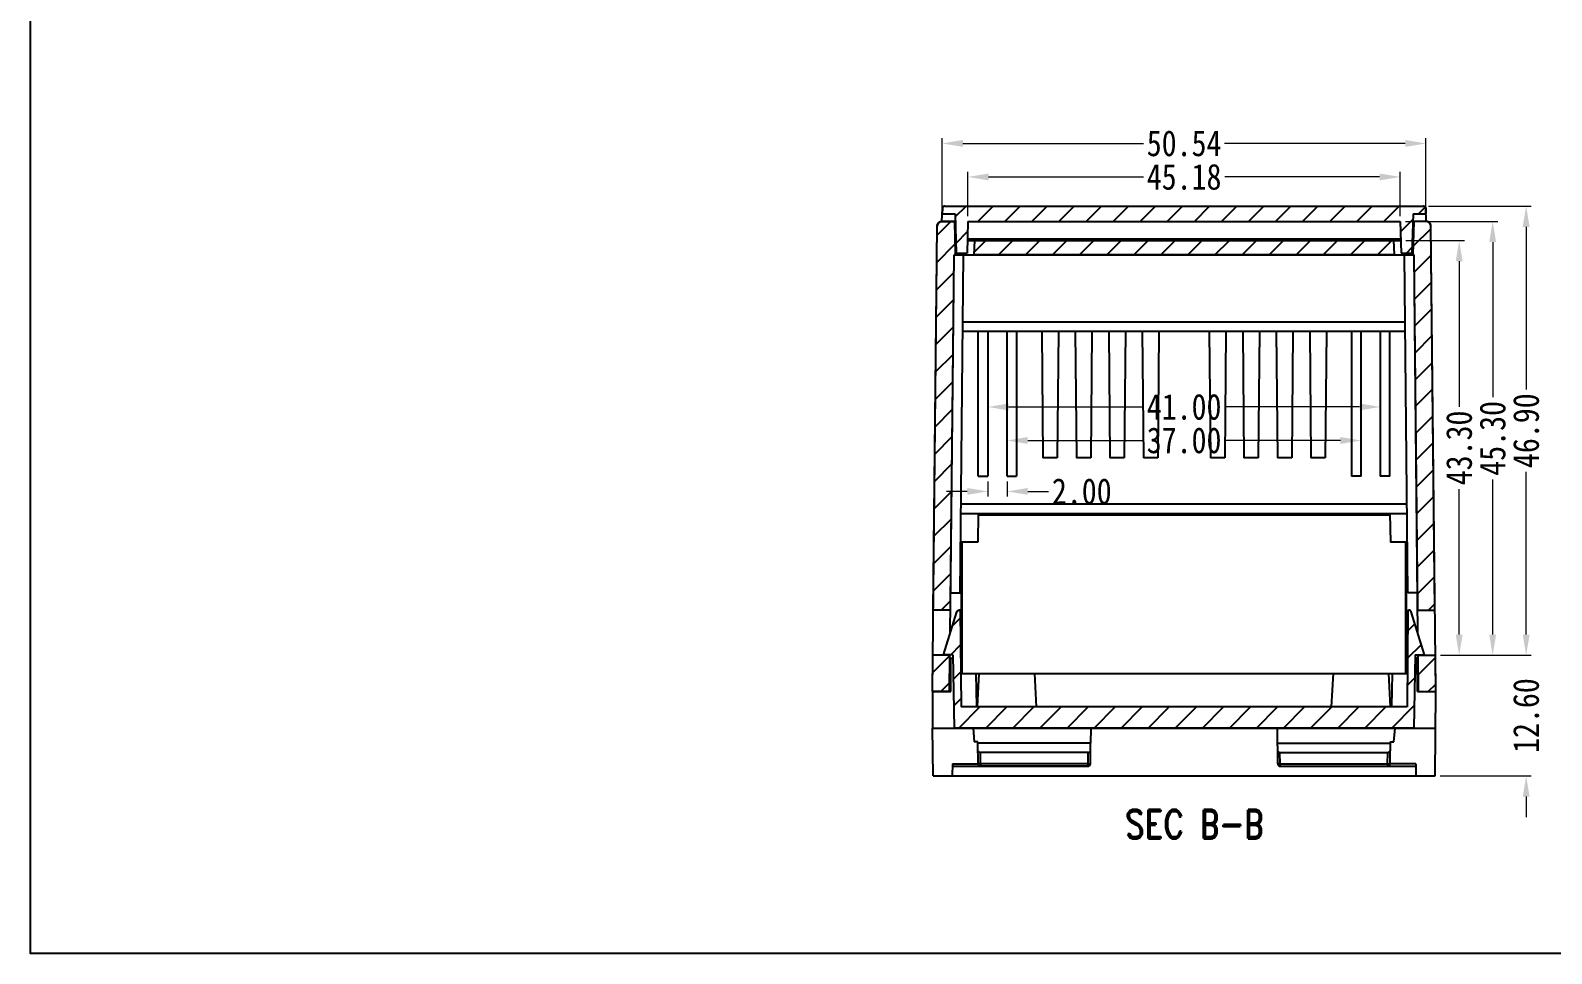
# Model space of a CAD drawing. Header units: millimetres. Extents: x -240 to 62, y -2715 to -2502.
# Drawn here: x -240.3 to -81.4, y -2715.1 to -2618.7 of the extents above; entities that cross this region are included whole.
import ezdxf
from ezdxf.enums import TextEntityAlignment as Align

# ---------------------------------------------------------------- set-up
doc = ezdxf.new("R2010")
doc.units = ezdxf.units.MM
doc.layers.add('dim', color=3, linetype='Continuous', lineweight=9)
doc.layers.add('hatch', color=56, linetype='Continuous', lineweight=9)
doc.styles.add('FFS', font='SIMFANG.TTF', dxfattribs={"width": 0.85})
doc.styles.add('LongTou', font='romand.shx', dxfattribs={"width": 0.8, "bigfont": 'whgdtxt.shx'})
doc.dimstyles.new('YanXiu', dxfattribs={"dimtxt": 2.5, "dimasz": 2.2, "dimexe": 1, "dimexo": 0.6, "dimgap": 0.66, "dimtad": 0, "dimzin": 1, "dimdsep": 46, "dimtxsty": 'FFS', "dimcen": 0, "dimclrd": 256, "dimclre": 131, "dimclrt": 42, "dimazin": 0, "dimtfac": 1, "dimtofl": 0, "dimtmove": 0, "dimatfit": 3, "dimfxl": 1, "dimlwd": 5, "dimlwe": 5, "dimarcsym": 0})
pattern_1 = [(45, (-194.5775, 20.5455), (-1.414214, 1.414214), [])]

# ---------------------------------------------------------------- blocks, each defined once
blk = doc.blocks.new('*D51')
at = {"layer": 'Defpoints', "color": 0}
for p in [(-56.08, 82.6), (-56.08, 75.25), (-5.54, 75.25)]:
    blk.add_point(p, dxfattribs=at)
at = {"layer": 'dim', "color": 131, "lineweight": 5}
for p, q in [((-56.08, 75.79), (-56.08, 83.14)), ((-5.54, 75.79), (-5.54, 83.14))]:
    blk.add_line(p, q, dxfattribs=at)
at = {"layer": 'dim', "lineweight": 5}
for p, q in [((-53.92, 82.6), (-35.04, 82.6)), ((-7.7, 82.6), (-26.59, 82.6))]:
    blk.add_line(p, q, dxfattribs=at)
at = {"layer": 'dim'}
for points in [[(-53.92, 82.96), (-53.92, 82.24), (-56.08, 82.6)], [(-7.7, 82.96), (-7.7, 82.24), (-5.54, 82.6)]]:
    blk.add_solid(points, dxfattribs=at)
at = {"layer": 'dim', "color": 42, "insert": (-30.81, 82.6), "char_height": 2.7, "attachment_point": 5, "style": 'FFS'}
blk.add_mtext('50.54', dxfattribs=at)
blk = doc.blocks.new('*D52')
at = {"layer": 'Defpoints', "color": 0}
for p in [(-53.4, 79.1), (-53.4, 74.45), (-8.22, 74.45)]:
    blk.add_point(p, dxfattribs=at)
at = {"layer": 'dim', "color": 131, "lineweight": 5}
for p, q in [((-53.4, 74.99), (-53.4, 79.64)), ((-8.22, 74.99), (-8.22, 79.64))]:
    blk.add_line(p, q, dxfattribs=at)
at = {"layer": 'dim', "lineweight": 5}
for p, q in [((-51.24, 79.1), (-35.06, 79.1)), ((-10.38, 79.1), (-26.57, 79.1))]:
    blk.add_line(p, q, dxfattribs=at)
at = {"layer": 'dim'}
for points in [[(-51.24, 79.46), (-51.24, 78.74), (-53.4, 79.1)], [(-10.38, 79.46), (-10.38, 78.74), (-8.22, 79.1)]]:
    blk.add_solid(points, dxfattribs=at)
at = {"layer": 'dim', "color": 42, "insert": (-30.81, 79.1), "char_height": 2.7, "attachment_point": 5, "style": 'FFS'}
blk.add_mtext('45.18', dxfattribs=at)
blk = doc.blocks.new('*D9')
at = {"layer": 'Defpoints', "color": 0}
for p in [(-51.31, 47.85), (-49.31, 47.85), (-49.31, 46.26)]:
    blk.add_point(p, dxfattribs=at)
at = {"layer": 'dim', "lineweight": 5}
for p, q in [((-53.47, 46.26), (-55.63, 46.26)), ((-47.15, 46.26), (-44.99, 46.26))]:
    blk.add_line(p, q, dxfattribs=at)
at = {"layer": 'dim', "color": 131, "lineweight": 5}
for p, q in [((-51.31, 47.31), (-51.31, 45.72)), ((-49.31, 47.31), (-49.31, 45.72))]:
    blk.add_line(p, q, dxfattribs=at)
at = {"layer": 'dim'}
for points in [[(-53.47, 46.62), (-53.47, 45.9), (-51.31, 46.26)], [(-47.15, 46.62), (-47.15, 45.9), (-49.31, 46.26)]]:
    blk.add_solid(points, dxfattribs=at)
at = {"layer": 'dim', "color": 42, "insert": (-41.5, 46.26), "char_height": 2.7, "attachment_point": 5, "style": 'FFS'}
blk.add_mtext('2.00', dxfattribs=at)
blk = doc.blocks.new('*D10')
at = {"layer": 'Defpoints', "color": 0}
for p in [(-4.55, 29.15), (-4.59, 16.55), (4.93, 16.55)]:
    blk.add_point(p, dxfattribs=at)
at = {"layer": 'dim', "lineweight": 5}
for p, q in [((4.93, 31.31), (4.93, 33.47)), ((4.93, 14.39), (4.93, 12.23))]:
    blk.add_line(p, q, dxfattribs=at)
at = {"layer": 'dim', "color": 131, "lineweight": 5}
for p, q in [((-4.01, 29.15), (5.47, 29.15)), ((-4.05, 16.55), (5.47, 16.55))]:
    blk.add_line(p, q, dxfattribs=at)
at = {"layer": 'dim'}
for points in [[(4.57, 31.31), (5.29, 31.31), (4.93, 29.15)], [(4.57, 14.39), (5.29, 14.39), (4.93, 16.55)]]:
    blk.add_solid(points, dxfattribs=at)
at = {"layer": 'dim', "color": 42, "insert": (4.93, 22.85), "char_height": 2.7, "attachment_point": 5, "rotation": 90, "style": 'FFS'}
blk.add_mtext('12.60', dxfattribs=at)
blk = doc.blocks.new('*D11')
at = {"layer": 'Defpoints', "color": 0}
for p in [(-5.81, 76.05), (4.93, 76.05), (-4.55, 29.15)]:
    blk.add_point(p, dxfattribs=at)
at = {"layer": 'dim', "color": 131, "lineweight": 5}
for p, q in [((-5.27, 76.05), (5.47, 76.05)), ((-4.01, 29.15), (5.47, 29.15))]:
    blk.add_line(p, q, dxfattribs=at)
at = {"layer": 'dim', "lineweight": 5}
for p, q in [((4.93, 73.89), (4.93, 56.9)), ((4.93, 31.31), (4.93, 48.3))]:
    blk.add_line(p, q, dxfattribs=at)
at = {"layer": 'dim'}
for points in [[(4.57, 73.89), (5.29, 73.89), (4.93, 76.05)], [(4.57, 31.31), (5.29, 31.31), (4.93, 29.15)]]:
    blk.add_solid(points, dxfattribs=at)
at = {"layer": 'dim', "color": 42, "insert": (4.93, 52.6), "char_height": 2.7, "attachment_point": 5, "rotation": 90, "style": 'FFS'}
blk.add_mtext('46.90', dxfattribs=at)
blk = doc.blocks.new('*D12')
at = {"layer": 'Defpoints', "color": 0}
for p in [(-8.22, 74.45), (1.43, 74.45), (-4.55, 29.15)]:
    blk.add_point(p, dxfattribs=at)
at = {"layer": 'dim', "color": 131, "lineweight": 5}
for p, q in [((-7.68, 74.45), (1.97, 74.45)), ((-4.01, 29.15), (1.97, 29.15))]:
    blk.add_line(p, q, dxfattribs=at)
at = {"layer": 'dim', "lineweight": 5}
for p, q in [((1.43, 72.29), (1.43, 56.1)), ((1.43, 31.31), (1.43, 47.5))]:
    blk.add_line(p, q, dxfattribs=at)
at = {"layer": 'dim'}
for points in [[(1.07, 72.29), (1.79, 72.29), (1.43, 74.45)], [(1.07, 31.31), (1.79, 31.31), (1.43, 29.15)]]:
    blk.add_solid(points, dxfattribs=at)
at = {"layer": 'dim', "color": 42, "insert": (1.43, 51.8), "char_height": 2.7, "attachment_point": 5, "rotation": 90, "style": 'FFS'}
blk.add_mtext('45.30', dxfattribs=at)
blk = doc.blocks.new('*D17')
at = {"layer": 'Defpoints', "color": 0}
for p in [(-8.17, 72.45), (-2.07, 72.45), (-4.55, 29.15)]:
    blk.add_point(p, dxfattribs=at)
at = {"layer": 'dim', "color": 131, "lineweight": 5}
for p, q in [((-7.63, 72.45), (-1.53, 72.45)), ((-4.01, 29.15), (-1.53, 29.15))]:
    blk.add_line(p, q, dxfattribs=at)
at = {"layer": 'dim', "lineweight": 5}
for p, q in [((-2.07, 70.29), (-2.07, 55.1)), ((-2.07, 31.31), (-2.07, 46.5))]:
    blk.add_line(p, q, dxfattribs=at)
at = {"layer": 'dim'}
for points in [[(-2.43, 70.29), (-1.71, 70.29), (-2.07, 72.45)], [(-2.43, 31.31), (-1.71, 31.31), (-2.07, 29.15)]]:
    blk.add_solid(points, dxfattribs=at)
at = {"layer": 'dim', "color": 42, "insert": (-2.07, 50.8), "char_height": 2.7, "attachment_point": 5, "rotation": 90, "style": 'FFS'}
blk.add_mtext('43.30', dxfattribs=at)
blk = doc.blocks.new('*D18')
at = {"layer": 'Defpoints', "color": 0}
for p in [(-10.31, 55.08), (-51.31, 47.85), (-10.31, 47.85)]:
    blk.add_point(p, dxfattribs=at)
at = {"layer": 'dim', "color": 131, "lineweight": 5}
for p, q in [((-51.31, 48.39), (-51.31, 55.62)), ((-10.31, 48.39), (-10.31, 55.62))]:
    blk.add_line(p, q, dxfattribs=at)
at = {"layer": 'dim', "lineweight": 5}
for p, q in [((-49.15, 55.08), (-35.11, 55.08)), ((-12.47, 55.08), (-26.52, 55.08))]:
    blk.add_line(p, q, dxfattribs=at)
at = {"layer": 'dim'}
for points in [[(-49.15, 55.44), (-49.15, 54.72), (-51.31, 55.08)], [(-12.47, 55.44), (-12.47, 54.72), (-10.31, 55.08)]]:
    blk.add_solid(points, dxfattribs=at)
at = {"layer": 'dim', "color": 42, "insert": (-30.81, 55.08), "char_height": 2.7, "attachment_point": 5, "style": 'FFS'}
blk.add_mtext('41.00', dxfattribs=at)
blk = doc.blocks.new('*D19')
at = {"layer": 'Defpoints', "color": 0}
for p in [(-12.31, 51.58), (-49.31, 47.85), (-12.31, 47.85)]:
    blk.add_point(p, dxfattribs=at)
at = {"layer": 'dim', "color": 131, "lineweight": 5}
for p, q in [((-49.31, 48.39), (-49.31, 52.12)), ((-12.31, 48.39), (-12.31, 52.12))]:
    blk.add_line(p, q, dxfattribs=at)
at = {"layer": 'dim', "lineweight": 5}
for p, q in [((-47.15, 51.58), (-35.04, 51.58)), ((-14.47, 51.58), (-26.58, 51.58))]:
    blk.add_line(p, q, dxfattribs=at)
at = {"layer": 'dim'}
for points in [[(-47.15, 51.94), (-47.15, 51.22), (-49.31, 51.58)], [(-14.47, 51.94), (-14.47, 51.22), (-12.31, 51.58)]]:
    blk.add_solid(points, dxfattribs=at)
at = {"layer": 'dim', "color": 42, "insert": (-30.81, 51.58), "char_height": 2.7, "attachment_point": 5, "style": 'FFS'}
blk.add_mtext('37.00', dxfattribs=at)
blk = doc.blocks.new('u56')
h = blk.add_hatch()
h.set_pattern_fill('DEFAULT__7', color=5, scale=2, angle=45, style=0, pattern_type=0)
h.set_pattern_definition(pattern_1)
edge = h.paths.add_edge_path()
edge.add_line((-53.404, 74.453), (-8.224, 74.453))
edge.add_line((-53.404, 74.453), (-53.49, 71.153))
edge.add_line((-54.627, 71.153), (-53.49, 71.153))
edge.add_line((-54.735, 75.253), (-54.627, 71.153))
edge.add_line((-56.085, 75.253), (-54.735, 75.253))
edge.add_line((-56.065, 75.811), (-56.085, 75.253))
edge.add_spline(control_points=[(-55.815, 76.053), (-55.958, 76.053), (-56.06, 75.954), (-56.065, 75.811)], knot_values=[0, 0, 0, 0, 1, 1, 1, 1], weights=[1, 0.8128932, 0.8128932, 1], degree=3, periodic=0)
edge.add_line((-55.815, 76.053), (-5.812, 76.053))
edge.add_spline(control_points=[(-5.812, 76.053), (-5.67, 76.053), (-5.567, 75.954), (-5.562, 75.811)], knot_values=[0, 0, 0, 0, 1, 1, 1, 1], weights=[1, 0.8128932, 0.8128932, 1], degree=3, periodic=0)
edge.add_line((-5.562, 75.811), (-5.543, 75.253))
edge.add_line((-6.893, 75.253), (-5.543, 75.253))
edge.add_line((-6.893, 75.253), (-7, 71.153))
edge.add_line((-8.137, 71.153), (-7, 71.153))
edge.add_line((-8.224, 74.453), (-8.137, 71.153))
h = blk.add_hatch()
h.set_pattern_fill('DEFAULT__9', color=5, scale=2, angle=45, style=0, pattern_type=0)
h.set_pattern_definition(pattern_1)
edge = h.paths.add_edge_path()
edge.add_line((-55.314, 25.353), (-55.275, 29.153))
edge.add_line((-55.314, 25.353), (-57.114, 25.353))
edge.add_line((-57.114, 25.353), (-57.075, 29.153))
edge.add_line((-55.275, 29.153), (-57.075, 29.153))
edge = h.paths.add_edge_path()
edge.add_line((-55.226, 33.853), (-54.844, 70.953))
edge.add_line((-55.226, 33.853), (-57.026, 33.853))
edge.add_line((-57.026, 33.853), (-56.613, 73.958))
edge.add_spline(control_points=[(-56.613, 73.958), (-56.61, 74.248), (-56.403, 74.453), (-56.113, 74.453)], knot_values=[0, 0, 0, 0, 1, 1, 1, 1], weights=[1, 0.8071614, 0.8071614, 1], degree=3, periodic=0)
edge.add_line((-54.814, 74.453), (-56.113, 74.453))
edge.add_line((-54.814, 74.453), (-54.722, 70.953))
edge.add_line((-54.722, 70.953), (-54.844, 70.953))
edge = h.paths.add_edge_path()
edge.add_line((-6.314, 25.353), (-6.353, 29.153))
edge.add_line((-6.353, 29.153), (-4.553, 29.153))
edge.add_line((-4.514, 25.353), (-4.553, 29.153))
edge.add_line((-6.314, 25.353), (-4.514, 25.353))
edge = h.paths.add_edge_path()
edge.add_line((-6.401, 33.853), (-6.784, 70.953))
edge.add_line((-6.784, 70.953), (-6.905, 70.953))
edge.add_line((-6.814, 74.453), (-6.905, 70.953))
edge.add_line((-5.515, 74.453), (-6.814, 74.453))
edge.add_spline(control_points=[(-5.015, 73.958), (-5.018, 74.248), (-5.224, 74.453), (-5.515, 74.453)], knot_values=[0, 0, 0, 0, 1, 1, 1, 1], weights=[1, 0.8071614, 0.8071614, 1], degree=3, periodic=0)
edge.add_line((-4.601, 33.853), (-5.015, 73.958))
edge.add_line((-6.401, 33.853), (-4.601, 33.853))
edge = h.paths.add_edge_path()
edge.add_line((-52.711, 72.453), (-52.764, 70.953))
edge.add_line((-8.916, 72.453), (-52.711, 72.453))
edge.add_line((-8.916, 72.453), (-8.864, 70.953))
edge.add_line((-8.864, 70.953), (-52.764, 70.953))
h = blk.add_hatch()
h.set_pattern_fill('DEFAULT__8', color=5, scale=2, angle=45, style=0, pattern_type=0)
h.set_pattern_definition(pattern_1)
edge = h.paths.add_edge_path()
edge.add_line((-7.426, 33.853), (-7.314, 33.853))
edge.add_spline(control_points=[(-7.075, 33.677), (-7.109, 33.785), (-7.2, 33.853), (-7.314, 33.853)], knot_values=[0, 0, 0, 0, 1, 1, 1, 1], weights=[1, 0.8700854, 0.8700854, 1], degree=3, periodic=0)
edge.add_line((-5.686, 29.203), (-7.075, 33.677))
edge.add_line((-6.664, 29.203), (-5.686, 29.203))
edge.add_line((-6.664, 29.203), (-6.797, 21.553))
edge.add_line((-6.797, 21.553), (-54.83, 21.553))
edge.add_line((-54.964, 29.203), (-54.83, 21.553))
edge.add_line((-54.964, 29.203), (-55.941, 29.203))
edge.add_line((-55.941, 29.203), (-54.552, 33.677))
edge.add_spline(control_points=[(-54.552, 33.677), (-54.519, 33.785), (-54.427, 33.853), (-54.314, 33.853)], knot_values=[0, 0, 0, 0, 1, 1, 1, 1], weights=[1, 0.8700854, 0.8700854, 1], degree=3, periodic=0)
edge.add_line((-54.202, 33.853), (-54.314, 33.853))
edge.add_line((-54.202, 33.853), (-54.114, 23.753))
edge.add_line((-7.514, 23.753), (-54.114, 23.753))
edge.add_line((-7.426, 33.853), (-7.514, 23.753))
at = {"color": 7}
for p, q in [((-56.113, 74.453), (-56.065, 75.811)), ((-56.065, 75.811), (-56.085, 75.253)), ((-56.085, 75.253), (-54.735, 75.253)), ((-56.085, 75.253), (-54.735, 75.253)), ((-55.815, 76.053), (-5.812, 76.053)), ((-55.815, 76.053), (-5.812, 76.053)), ((-54.735, 75.253), (-54.627, 71.153)), ((-54.735, 75.253), (-54.627, 71.153)), ((-6.893, 75.253), (-7, 71.153)), ((-6.893, 75.253), (-7, 71.153)), ((-6.893, 75.253), (-5.543, 75.253)), ((-6.893, 75.253), (-5.543, 75.253)), ((-5.562, 75.811), (-5.543, 75.253)), ((-5.515, 74.453), (-5.562, 75.811)), ((-57.114, 25.353), (-56.613, 73.958)), ((-57.026, 33.853), (-56.613, 73.958)), ((-54.814, 74.453), (-56.113, 74.453)), ((-56.113, 74.453), (-54.714, 74.453)), ((-54.814, 74.453), (-54.722, 70.953)), ((-54.814, 74.453), (-54.722, 70.953)), ((-53.404, 74.453), (-53.49, 71.153)), ((-53.404, 74.453), (-53.49, 71.153)), ((-53.404, 74.453), (-8.224, 74.453)), ((-53.404, 74.453), (-8.224, 74.453)), ((-8.224, 74.453), (-8.137, 71.153)), ((-8.224, 74.453), (-8.137, 71.153)), ((-5.515, 74.453), (-6.914, 74.453)), ((-6.814, 74.453), (-6.905, 70.953)), ((-6.814, 74.453), (-6.905, 70.953)), ((-5.515, 74.453), (-6.814, 74.453)), ((-4.601, 33.853), (-5.015, 73.958)), ((-4.514, 25.353), (-5.015, 73.958)), ((-54.661, 72.453), (-54.761, 72.453)), ((-53.456, 72.453), (-8.171, 72.453)), ((-53.451, 72.653), (-8.177, 72.653)), ((-52.711, 72.453), (-52.764, 70.953)), ((-52.711, 72.453), (-52.764, 70.953)), ((-8.916, 72.453), (-52.711, 72.453)), ((-8.916, 72.453), (-8.864, 70.953)), ((-8.916, 72.453), (-8.864, 70.953)), ((-6.966, 72.453), (-6.866, 72.453)), ((-55.251, 31.426), (-54.844, 70.953)), ((-55.226, 33.853), (-54.844, 70.953)), ((-54.722, 70.953), (-54.844, 70.953)), ((-54.844, 70.953), (-6.784, 70.953)), ((-54.627, 71.153), (-53.49, 71.153)), ((-54.627, 71.153), (-53.49, 71.153)), ((-54.207, 35.653), (-53.844, 70.953)), ((-8.864, 70.953), (-52.764, 70.953)), ((-8.137, 71.153), (-7, 71.153)), ((-8.137, 71.153), (-7, 71.153)), ((-7.42, 35.653), (-7.784, 70.953)), ((-6.784, 70.953), (-6.905, 70.953)), ((-6.401, 33.853), (-6.784, 70.953)), ((-6.376, 31.426), (-6.784, 70.953)), ((-7.711, 63.926), (-53.916, 63.926)), ((-7.701, 62.953), (-53.926, 62.953)), ((-52.314, 47.855), (-52.314, 62.939)), ((-51.314, 62.939), (-51.314, 47.855)), ((-49.314, 47.855), (-49.314, 62.939)), ((-48.314, 62.939), (-48.314, 47.855)), ((-13.314, 62.939), (-13.314, 47.855)), ((-12.314, 47.855), (-12.314, 62.939)), ((-10.314, 62.939), (-10.314, 47.855)), ((-9.314, 47.855), (-9.314, 62.939)), ((-52.314, 47.855), (-51.314, 47.855)), ((-49.314, 47.855), (-48.314, 47.855)), ((-12.314, 47.855), (-13.314, 47.855)), ((-9.314, 47.855), (-10.314, 47.855)), ((-7.516, 44.939), (-54.112, 44.939)), ((-54.122, 43.953), (-7.506, 43.953)), ((-52.314, 43.953), (-52.366, 40.953)), ((-9.31, 43.768), (-52.317, 43.768)), ((-9.312, 43.853), (-52.315, 43.853)), ((-9.314, 43.953), (-9.261, 40.953)), ((-52.366, 40.953), (-54.153, 40.953)), ((-54.064, 27.253), (-54.064, 40.953)), ((-53.996, 27.253), (-53.996, 40.953)), ((-7.475, 40.953), (-9.261, 40.953)), ((-7.632, 27.253), (-7.632, 40.953)), ((-7.564, 27.253), (-7.564, 40.953)), ((-55.208, 35.653), (-54.207, 35.653)), ((-6.42, 35.653), (-7.42, 35.653)), ((-55.226, 33.853), (-57.026, 33.853)), ((-55.226, 33.853), (-57.026, 33.853)), ((-55.941, 29.203), (-54.552, 33.677)), ((-55.941, 29.203), (-54.552, 33.677)), ((-54.202, 33.853), (-54.314, 33.853)), ((-54.202, 33.853), (-54.314, 33.853)), ((-54.202, 33.853), (-54.114, 23.753)), ((-54.202, 33.853), (-54.114, 23.753)), ((-7.426, 33.853), (-7.514, 23.753)), ((-7.426, 33.853), (-7.514, 23.753)), ((-7.426, 33.853), (-7.314, 33.853)), ((-7.426, 33.853), (-7.314, 33.853)), ((-5.686, 29.203), (-7.075, 33.677)), ((-5.686, 29.203), (-7.075, 33.677)), ((-6.401, 33.853), (-4.601, 33.853)), ((-6.401, 33.853), (-4.601, 33.853)), ((-57.114, 25.353), (-57.075, 29.153)), ((-55.275, 29.153), (-57.075, 29.153)), ((-55.275, 29.153), (-57.075, 29.153)), ((-54.964, 29.203), (-55.941, 29.203)), ((-54.964, 29.203), (-55.941, 29.203)), ((-55.314, 25.353), (-55.274, 29.203)), ((-55.314, 25.353), (-55.275, 29.153)), ((-55.2, 25.353), (-55.169, 28.853)), ((-55.169, 28.853), (-54.958, 28.853)), ((-54.964, 29.203), (-54.83, 21.553)), ((-54.964, 29.203), (-54.83, 21.553)), ((-6.664, 29.203), (-6.797, 21.553)), ((-6.664, 29.203), (-6.797, 21.553)), ((-6.458, 28.853), (-6.67, 28.853)), ((-6.664, 29.203), (-5.686, 29.203)), ((-6.664, 29.203), (-5.686, 29.203)), ((-6.428, 25.353), (-6.458, 28.853)), ((-6.314, 25.353), (-6.353, 29.203)), ((-6.314, 25.353), (-6.353, 29.153)), ((-6.353, 29.153), (-4.553, 29.153)), ((-6.353, 29.153), (-4.553, 29.153)), ((-4.514, 25.353), (-4.553, 29.153)), ((-54.144, 27.253), (-52.564, 27.253)), ((-52.564, 27.253), (-52.503, 23.753)), ((-52.564, 27.253), (-7.483, 27.253)), ((-52.397, 23.753), (-52.214, 27.253)), ((-46.23, 23.753), (-46.414, 27.253)), ((-15.397, 23.753), (-15.214, 27.253)), ((-9.23, 23.753), (-9.414, 27.253)), ((-9.064, 27.253), (-9.125, 23.753)), ((-55.314, 25.353), (-57.114, 25.353)), ((-57.114, 25.353), (-57.081, 21.553)), ((-57.114, 25.353), (-55.2, 25.353)), ((-6.428, 25.353), (-4.514, 25.353)), ((-6.314, 25.353), (-4.514, 25.353)), ((-4.59, 16.553), (-4.514, 25.353)), ((-7.514, 23.753), (-54.114, 23.753)), ((-7.514, 23.753), (-54.114, 23.753)), ((-57.037, 16.553), (-57.081, 21.553)), ((-57.081, 21.553), (-4.547, 21.553)), ((-6.797, 21.553), (-54.83, 21.553)), ((-52.864, 21.553), (-52.738, 20.12)), ((-40.564, 21.553), (-40.577, 19.953)), ((-21.031, 17.8), (-21.064, 21.553)), ((-8.889, 20.12), (-8.764, 21.553)), ((-52.351, 20.12), (-52.738, 20.12)), ((-52.35, 19.953), (-52.351, 20.12)), ((-52.331, 17.8), (-52.35, 19.953)), ((-40.577, 19.953), (-52.35, 19.953)), ((-40.596, 17.8), (-40.577, 19.953)), ((-21.05, 19.953), (-9.278, 19.953)), ((-9.296, 17.8), (-9.285, 19.154)), ((-9.278, 19.953), (-9.285, 19.154)), ((-9.276, 20.12), (-9.278, 19.953)), ((-9.276, 20.12), (-8.889, 20.12)), ((-55.015, 17.798), (-55.037, 16.553)), ((-55.019, 17.553), (-40.846, 17.553)), ((-55.015, 17.798), (-52.331, 17.8)), ((-52.081, 17.8), (-52.092, 19.011)), ((-40.836, 19.011), (-52.092, 19.011)), ((-52.081, 17.8), (-52.081, 17.553)), ((-40.846, 17.8), (-52.081, 17.8)), ((-40.846, 17.553), (-52.081, 17.553)), ((-40.846, 17.8), (-40.836, 19.011)), ((-40.846, 17.553), (-40.846, 17.8)), ((-20.781, 17.8), (-20.792, 19.011)), ((-20.792, 19.011), (-9.536, 19.011)), ((-20.781, 17.553), (-20.781, 17.8)), ((-20.781, 17.8), (-9.546, 17.8)), ((-20.781, 17.553), (-6.608, 17.553)), ((-9.546, 17.8), (-9.536, 19.011)), ((-9.546, 17.8), (-9.546, 17.553)), ((-6.612, 17.798), (-9.296, 17.8)), ((-6.612, 17.798), (-6.591, 16.553)), ((-57.037, 16.553), (-4.59, 16.553))]:
    blk.add_line(p, q, dxfattribs=at)
at = {"color": 7, "linetype": 'Continuous'}
for p, q in [((-45.679, 62.953), (-45.564, 49.753)), ((-43.949, 62.953), (-44.064, 49.753)), ((-42.179, 62.953), (-42.064, 49.753)), ((-40.449, 62.953), (-40.564, 49.753)), ((-38.679, 62.953), (-38.564, 49.753)), ((-36.949, 62.953), (-37.064, 49.753)), ((-35.179, 62.953), (-35.064, 49.753)), ((-33.449, 62.953), (-33.564, 49.753)), ((-28.179, 62.953), (-28.064, 49.753)), ((-26.449, 62.953), (-26.564, 49.753)), ((-24.679, 62.953), (-24.564, 49.753)), ((-22.949, 62.953), (-23.064, 49.753)), ((-21.179, 62.953), (-21.064, 49.753)), ((-19.449, 62.953), (-19.564, 49.753)), ((-17.679, 62.953), (-17.564, 49.753)), ((-15.949, 62.953), (-16.064, 49.753)), ((-44.064, 49.753), (-45.564, 49.753)), ((-40.564, 49.753), (-42.064, 49.753)), ((-37.064, 49.753), (-38.564, 49.753)), ((-33.564, 49.753), (-35.064, 49.753)), ((-26.564, 49.753), (-28.064, 49.753)), ((-23.064, 49.753), (-24.564, 49.753)), ((-19.564, 49.753), (-21.064, 49.753)), ((-16.064, 49.753), (-17.564, 49.753))]:
    blk.add_line(p, q, dxfattribs=at)
at = {"color": 7}
for centre, radius, start, end in [((-55.815, 75.803), 0.25, 90, 178), ((-5.812, 75.803), 0.25, 2, 90), ((-56.113, 73.953), 0.5, 90, 179.40934), ((-5.515, 73.953), 0.5, 0.59066, 90), ((-54.314, 33.603), 0.25, 90, 162.75475), ((-7.314, 33.603), 0.25, 17.24525, 90), ((-52.081, 17.803), 0.25, 180.5, 270), ((-40.846, 17.803), 0.25, 270, 359.5), ((-40.846, 17.803), 0.25, 270, 359.5), ((-20.781, 17.803), 0.25, 180.5, 270), ((-9.546, 17.803), 0.25, 270, 359.5)]:
    blk.add_arc(centre, radius, start, end, dxfattribs=at)
for centre, major_axis, start_param, end_param in [((-52.093, 19.154), (0.25, -0.001), -3.134148, -1.5634279), ((-40.834, 19.154), (0.25, 0.001), -1.5781648, -0.0074446), ((-20.793, 19.154), (0.25, -0.001), -3.134148, -1.5634279), ((-9.535, 19.154), (0.25, 0.001), -1.5781648, -0.0074446)]:
    blk.add_ellipse(centre, major_axis=major_axis, ratio=0.574435, start_param=start_param, end_param=end_param, dxfattribs=at)
for points, start_tangent, end_tangent in [([(-55.815, 76.053), (-55.821, 76.052), (-55.826, 76.052), (-55.832, 76.052), (-55.837, 76.052), (-55.843, 76.051), (-55.849, 76.05), (-55.854, 76.049), (-55.86, 76.049), (-55.866, 76.047), (-55.871, 76.046), (-55.877, 76.045), (-55.883, 76.043), (-55.889, 76.042), (-55.894, 76.04), (-55.9, 76.038), (-55.906, 76.036), (-55.911, 76.033), (-55.917, 76.031), (-55.922, 76.028), (-55.928, 76.026), (-55.933, 76.023), (-55.939, 76.02), (-55.944, 76.017), (-55.95, 76.013), (-55.955, 76.01), (-55.96, 76.006), (-55.965, 76.003), (-55.97, 75.999), (-55.975, 75.995), (-55.98, 75.991), (-55.984, 75.987), (-55.989, 75.982), (-55.994, 75.978), (-55.998, 75.973), (-56.002, 75.969), (-56.006, 75.964), (-56.01, 75.959), (-56.014, 75.954), (-56.018, 75.949), (-56.021, 75.944), (-56.025, 75.939), (-56.028, 75.934), (-56.031, 75.928), (-56.034, 75.923), (-56.037, 75.917), (-56.04, 75.912), (-56.043, 75.906), (-56.045, 75.901), (-56.048, 75.895), (-56.05, 75.89), (-56.052, 75.884), (-56.054, 75.878), (-56.055, 75.873), (-56.057, 75.867), (-56.058, 75.861), (-56.06, 75.856), (-56.061, 75.85), (-56.062, 75.844), (-56.063, 75.839), (-56.063, 75.833), (-56.064, 75.828), (-56.065, 75.822), (-56.065, 75.817), (-56.065, 75.811)], (-1, 0), (-0.0348995, -0.9993908)), ([(-5.812, 76.053), (-5.807, 76.052), (-5.801, 76.052), (-5.796, 76.052), (-5.79, 76.052), (-5.784, 76.051), (-5.779, 76.05), (-5.773, 76.049), (-5.767, 76.049), (-5.762, 76.047), (-5.756, 76.046), (-5.75, 76.045), (-5.745, 76.043), (-5.739, 76.042), (-5.733, 76.04), (-5.727, 76.038), (-5.722, 76.036), (-5.716, 76.033), (-5.711, 76.031), (-5.705, 76.028), (-5.699, 76.026), (-5.694, 76.023), (-5.689, 76.02), (-5.683, 76.017), (-5.678, 76.013), (-5.673, 76.01), (-5.667, 76.006), (-5.662, 76.003), (-5.657, 75.999), (-5.652, 75.995), (-5.648, 75.991), (-5.643, 75.987), (-5.638, 75.982), (-5.634, 75.978), (-5.63, 75.973), (-5.625, 75.969), (-5.621, 75.964), (-5.617, 75.959), (-5.613, 75.954), (-5.61, 75.949), (-5.606, 75.944), (-5.602, 75.939), (-5.599, 75.934), (-5.596, 75.928), (-5.593, 75.923), (-5.59, 75.917), (-5.587, 75.912), (-5.585, 75.906), (-5.582, 75.901), (-5.58, 75.895), (-5.578, 75.89), (-5.576, 75.884), (-5.574, 75.878), (-5.572, 75.873), (-5.57, 75.867), (-5.569, 75.861), (-5.568, 75.856), (-5.567, 75.85), (-5.566, 75.844), (-5.565, 75.839), (-5.564, 75.833), (-5.563, 75.828), (-5.563, 75.822), (-5.562, 75.817), (-5.562, 75.811)], (1, 0), (0.0348995, -0.9993908)), ([(-56.613, 73.958), (-56.613, 73.963), (-56.612, 73.969), (-56.612, 73.974), (-56.612, 73.98), (-56.612, 73.985), (-56.611, 73.991), (-56.611, 73.997), (-56.61, 74.002), (-56.61, 74.008), (-56.609, 74.014), (-56.608, 74.019), (-56.607, 74.025), (-56.606, 74.031), (-56.606, 74.037), (-56.605, 74.042), (-56.603, 74.048), (-56.602, 74.054), (-56.601, 74.06), (-56.6, 74.065), (-56.598, 74.071), (-56.597, 74.077), (-56.595, 74.083), (-56.594, 74.089), (-56.592, 74.094), (-56.59, 74.1), (-56.589, 74.106), (-56.587, 74.112), (-56.585, 74.117), (-56.583, 74.123), (-56.581, 74.129), (-56.578, 74.135), (-56.576, 74.14), (-56.574, 74.146), (-56.571, 74.152), (-56.569, 74.157), (-56.566, 74.163), (-56.564, 74.169), (-56.561, 74.174), (-56.558, 74.18), (-56.555, 74.185), (-56.552, 74.191), (-56.549, 74.196), (-56.546, 74.202), (-56.543, 74.207), (-56.54, 74.213), (-56.536, 74.218), (-56.533, 74.224), (-56.529, 74.229), (-56.526, 74.234), (-56.522, 74.239), (-56.518, 74.245), (-56.515, 74.25), (-56.511, 74.255), (-56.507, 74.26), (-56.503, 74.265), (-56.499, 74.27), (-56.495, 74.275), (-56.491, 74.28), (-56.486, 74.285), (-56.482, 74.289), (-56.478, 74.294), (-56.473, 74.299), (-56.469, 74.303), (-56.464, 74.308), (-56.46, 74.312), (-56.455, 74.317), (-56.45, 74.321), (-56.446, 74.326), (-56.441, 74.33), (-56.436, 74.334), (-56.431, 74.338), (-56.426, 74.342), (-56.421, 74.346), (-56.416, 74.35), (-56.411, 74.354), (-56.406, 74.358), (-56.401, 74.361), (-56.395, 74.365), (-56.39, 74.369), (-56.385, 74.372), (-56.379, 74.375), (-56.374, 74.379), (-56.369, 74.382), (-56.363, 74.385), (-56.358, 74.388), (-56.352, 74.391), (-56.347, 74.394), (-56.341, 74.397), (-56.335, 74.4), (-56.33, 74.403), (-56.324, 74.406), (-56.318, 74.408), (-56.313, 74.411), (-56.307, 74.413), (-56.301, 74.416), (-56.296, 74.418), (-56.29, 74.42), (-56.284, 74.422), (-56.278, 74.424), (-56.273, 74.426), (-56.267, 74.428), (-56.261, 74.43), (-56.255, 74.432), (-56.249, 74.433), (-56.244, 74.435), (-56.238, 74.437), (-56.232, 74.438), (-56.226, 74.439), (-56.22, 74.441), (-56.215, 74.442), (-56.209, 74.443), (-56.203, 74.444), (-56.197, 74.445), (-56.192, 74.446), (-56.186, 74.447), (-56.18, 74.448), (-56.174, 74.449), (-56.169, 74.449), (-56.163, 74.45), (-56.157, 74.451), (-56.152, 74.451), (-56.146, 74.451), (-56.14, 74.452), (-56.135, 74.452), (-56.129, 74.452), (-56.124, 74.452), (-56.118, 74.453), (-56.113, 74.453)], (0.0103087, 0.9999469), (1, 0)), ([(-5.015, 73.958), (-5.015, 73.963), (-5.015, 73.969), (-5.015, 73.974), (-5.015, 73.98), (-5.016, 73.985), (-5.016, 73.991), (-5.017, 73.997), (-5.017, 74.002), (-5.018, 74.008), (-5.018, 74.014), (-5.019, 74.019), (-5.02, 74.025), (-5.021, 74.031), (-5.022, 74.037), (-5.023, 74.042), (-5.024, 74.048), (-5.025, 74.054), (-5.026, 74.06), (-5.028, 74.065), (-5.029, 74.071), (-5.03, 74.077), (-5.032, 74.083), (-5.034, 74.089), (-5.035, 74.094), (-5.037, 74.1), (-5.039, 74.106), (-5.041, 74.112), (-5.043, 74.117), (-5.045, 74.123), (-5.047, 74.129), (-5.049, 74.135), (-5.051, 74.14), (-5.054, 74.146), (-5.056, 74.152), (-5.059, 74.157), (-5.061, 74.163), (-5.064, 74.169), (-5.067, 74.174), (-5.069, 74.18), (-5.072, 74.185), (-5.075, 74.191), (-5.078, 74.196), (-5.081, 74.202), (-5.085, 74.207), (-5.088, 74.213), (-5.091, 74.218), (-5.095, 74.224), (-5.098, 74.229), (-5.102, 74.234), (-5.105, 74.239), (-5.109, 74.245), (-5.113, 74.25), (-5.117, 74.255), (-5.12, 74.26), (-5.124, 74.265), (-5.128, 74.27), (-5.133, 74.275), (-5.137, 74.28), (-5.141, 74.285), (-5.145, 74.289), (-5.15, 74.294), (-5.154, 74.299), (-5.158, 74.303), (-5.163, 74.308), (-5.168, 74.312), (-5.172, 74.317), (-5.177, 74.321), (-5.182, 74.326), (-5.187, 74.33), (-5.191, 74.334), (-5.196, 74.338), (-5.201, 74.342), (-5.206, 74.346), (-5.211, 74.35), (-5.216, 74.354), (-5.222, 74.358), (-5.227, 74.361), (-5.232, 74.365), (-5.237, 74.369), (-5.243, 74.372), (-5.248, 74.375), (-5.253, 74.379), (-5.259, 74.382), (-5.264, 74.385), (-5.27, 74.388), (-5.275, 74.391), (-5.281, 74.394), (-5.286, 74.397), (-5.292, 74.4), (-5.298, 74.403), (-5.303, 74.406), (-5.309, 74.408), (-5.315, 74.411), (-5.32, 74.413), (-5.326, 74.416), (-5.332, 74.418), (-5.337, 74.42), (-5.343, 74.422), (-5.349, 74.424), (-5.355, 74.426), (-5.361, 74.428), (-5.366, 74.43), (-5.372, 74.432), (-5.378, 74.433), (-5.384, 74.435), (-5.39, 74.437), (-5.395, 74.438), (-5.401, 74.439), (-5.407, 74.441), (-5.413, 74.442), (-5.418, 74.443), (-5.424, 74.444), (-5.43, 74.445), (-5.436, 74.446), (-5.442, 74.447), (-5.447, 74.448), (-5.453, 74.449), (-5.459, 74.449), (-5.464, 74.45), (-5.47, 74.451), (-5.476, 74.451), (-5.481, 74.451), (-5.487, 74.452), (-5.493, 74.452), (-5.498, 74.452), (-5.504, 74.452), (-5.509, 74.453), (-5.515, 74.453)], (-0.0103087, 0.9999469), (-1, 0)), ([(-54.552, 33.677), (-54.551, 33.681), (-54.55, 33.685), (-54.548, 33.69), (-54.546, 33.694), (-54.544, 33.699), (-54.543, 33.703), (-54.541, 33.708), (-54.539, 33.712), (-54.536, 33.716), (-54.534, 33.721), (-54.532, 33.725), (-54.529, 33.729), (-54.527, 33.733), (-54.524, 33.738), (-54.521, 33.742), (-54.519, 33.746), (-54.516, 33.75), (-54.513, 33.754), (-54.51, 33.758), (-54.506, 33.762), (-54.503, 33.766), (-54.5, 33.769), (-54.496, 33.773), (-54.493, 33.777), (-54.489, 33.781), (-54.486, 33.784), (-54.482, 33.788), (-54.478, 33.791), (-54.474, 33.794), (-54.47, 33.798), (-54.466, 33.801), (-54.462, 33.804), (-54.458, 33.807), (-54.454, 33.81), (-54.449, 33.813), (-54.445, 33.815), (-54.441, 33.818), (-54.436, 33.82), (-54.432, 33.823), (-54.427, 33.825), (-54.423, 33.828), (-54.418, 33.83), (-54.413, 33.832), (-54.409, 33.834), (-54.404, 33.836), (-54.399, 33.837), (-54.395, 33.839), (-54.39, 33.841), (-54.385, 33.842), (-54.38, 33.844), (-54.375, 33.845), (-54.371, 33.846), (-54.366, 33.847), (-54.361, 33.848), (-54.356, 33.849), (-54.351, 33.85), (-54.347, 33.85), (-54.342, 33.851), (-54.337, 33.851), (-54.332, 33.852), (-54.328, 33.852), (-54.323, 33.852), (-54.318, 33.852), (-54.314, 33.853)], (0.2964624, 0.9550445), (1, 0)), ([(-7.075, 33.677), (-7.076, 33.681), (-7.078, 33.685), (-7.079, 33.69), (-7.081, 33.694), (-7.083, 33.699), (-7.085, 33.703), (-7.087, 33.708), (-7.089, 33.712), (-7.091, 33.716), (-7.093, 33.721), (-7.096, 33.725), (-7.098, 33.729), (-7.101, 33.733), (-7.103, 33.738), (-7.106, 33.742), (-7.109, 33.746), (-7.112, 33.75), (-7.115, 33.754), (-7.118, 33.758), (-7.121, 33.762), (-7.124, 33.766), (-7.128, 33.769), (-7.131, 33.773), (-7.135, 33.777), (-7.138, 33.781), (-7.142, 33.784), (-7.146, 33.788), (-7.149, 33.791), (-7.153, 33.794), (-7.157, 33.798), (-7.161, 33.801), (-7.165, 33.804), (-7.17, 33.807), (-7.174, 33.81), (-7.178, 33.813), (-7.182, 33.815), (-7.187, 33.818), (-7.191, 33.82), (-7.196, 33.823), (-7.2, 33.825), (-7.205, 33.828), (-7.209, 33.83), (-7.214, 33.832), (-7.219, 33.834), (-7.223, 33.836), (-7.228, 33.837), (-7.233, 33.839), (-7.238, 33.841), (-7.242, 33.842), (-7.247, 33.844), (-7.252, 33.845), (-7.257, 33.846), (-7.262, 33.847), (-7.266, 33.848), (-7.271, 33.849), (-7.276, 33.85), (-7.281, 33.85), (-7.285, 33.851), (-7.29, 33.851), (-7.295, 33.852), (-7.3, 33.852), (-7.304, 33.852), (-7.309, 33.852), (-7.314, 33.853)], (-0.2964624, 0.9550445), (-1, 0)), ([(-52.081, 17.8), (-52.177, 17.8), (-52.258, 17.799), (-52.312, 17.8), (-52.331, 17.8)], (-0.9999619, -0.0087259), (-0.0087266, 0.9999619)), ([(-40.846, 17.8), (-40.75, 17.8), (-40.667, 17.799), (-40.614, 17.8), (-40.596, 17.8)], (0.9999619, -0.0087259), (0.0087265, 0.9999619)), ([(-20.781, 17.8), (-20.878, 17.8), (-20.96, 17.799), (-21.013, 17.8), (-21.031, 17.8)], (-0.9999619, -0.0087259), (-0.0087265, 0.9999619)), ([(-9.546, 17.8), (-9.451, 17.8), (-9.37, 17.799), (-9.315, 17.8), (-9.296, 17.8)], (0.9999619, -0.0087259), (0.0087266, 0.9999619))]:
    blk.add_spline(points, degree=3, dxfattribs=dict(at, start_tangent=start_tangent, end_tangent=end_tangent))
at = {"layer": 'Defpoints', "color": 2}
blk.add_lwpolyline([(-151.347, 210.871), (151.347, 210.871), (151.347, -2), (-151.347, -2)], close=True, dxfattribs=at)
at = {"layer": 'hatch', "color": 6, "style": 'LongTou', "width": 0.8}
blk.add_text('SEC B-B', height=3, dxfattribs=at).set_placement((-29.738, 11.521), align=Align.MIDDLE)
at = {"layer": 'dim'}
for base, p1, p2, picture, middle in [((-56.085, 82.602), (-5.543, 75.253), (-56.085, 75.253), '*D51', (-30.814, 82.602)), ((-53.404, 79.102), (-8.224, 74.453), (-53.404, 74.453), '*D52', (-30.814, 79.102)), ((-10.314, 55.077), (-51.314, 47.855), (-10.314, 47.855), '*D18', (-30.814, 55.077)), ((-12.314, 51.577), (-49.314, 47.854), (-12.314, 47.854), '*D19', (-30.814, 51.577)), ((-49.314, 46.26), (-51.314, 47.854), (-49.314, 47.855), '*D9', (-41.495, 46.26))]:
    dim = blk.add_linear_dim(base=base, p1=p1, p2=p2, dimstyle='YanXiu', override={"dimtxt": 2.7, "dimasz": 2.16, "dimexe": 0.53973, "dimexo": 0.53973, "dimgap": 0.53973}, dxfattribs=at)
    dim.commit()
    dim.dimension.update_dxf_attribs({"geometry": picture, "text_midpoint": middle})
for base, p2, override, picture, middle in [((4.932, 76.053), (-5.812, 76.053), {"dimtxt": 2.7, "dimasz": 2.16, "dimexe": 0.53973, "dimexo": 0.53973, "dimgap": 0.53973}, '*D11', (4.932, 52.603)), ((1.432, 74.453), (-8.224, 74.453), {"dimtxt": 2.7, "dimasz": 2.16, "dimexe": 0.53973, "dimexo": 0.53973, "dimgap": 0.53973}, '*D12', (1.432, 51.803)), ((-2.068, 72.453), (-8.171, 72.453), {"dimtxt": 2.7, "dimasz": 2.16, "dimexe": 0.53973, "dimexo": 0.53973, "dimgap": 0.53973}, '*D17', (-2.068, 50.803)), ((4.932, 16.553), (-4.59, 16.553), {"dimtxt": 2.7, "dimasz": 2.16, "dimexe": 0.53973, "dimexo": 0.53973, "dimgap": 0.53973, "dimtmove": 1}, '*D10', (4.932, 22.853))]:
    dim = blk.add_linear_dim(base=base, p1=(-4.553, 29.153), p2=p2, angle=90, dimstyle='YanXiu', override=override, dxfattribs=at)
    dim.commit()
    dim.dimension.update_dxf_attribs({"geometry": picture, "text_midpoint": middle})

msp = doc.modelspace()

# ---------------------------------------------------------------- block references
msp.add_blockref('u56', (-88.98, -2713.14))

doc.saveas('drawing.dxf')
